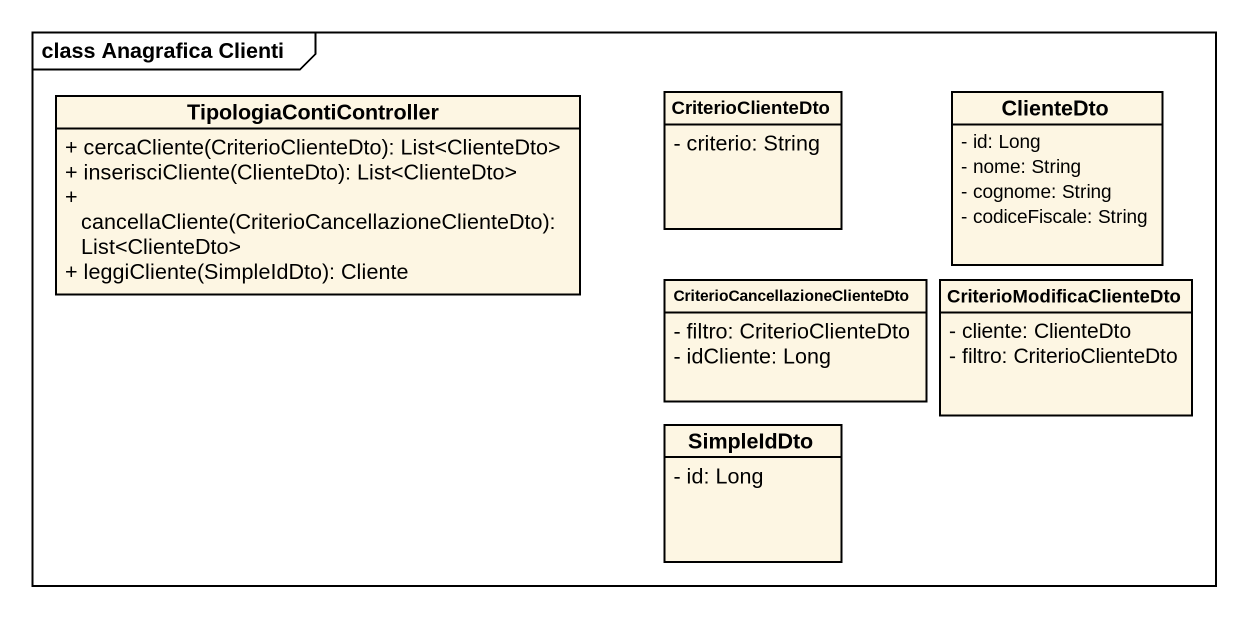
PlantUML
@startuml
mainframe class Anagrafica Clienti
hide circle
hide empty members
skinparam classAttributeIconSize 0
class TipologiaContiController {
  + cercaCliente(CriterioClienteDto): List<ClienteDto>
  + inserisciCliente(ClienteDto): List<ClienteDto>
  + cancellaCliente(CriterioCancellazioneClienteDto): List<ClienteDto>
  + leggiCliente(SimpleIdDto): Cliente
}
class CriterioClienteDto {
  - criterio: String
}
class ClienteDto {
  - id: Long
  - nome: String
  - cognome: String
  - codiceFiscale: String
}
class "CriterioCancellazioneClienteDto" as CriterioCancellazioneCliente {
  - filtro: CriterioClienteDto
  - idCliente: Long
}
class CriterioModificaClienteDto {
  - cliente: ClienteDto
  - filtro: CriterioClienteDto
}
class SimpleIdDto {
  - id: Long
}
@enduml
